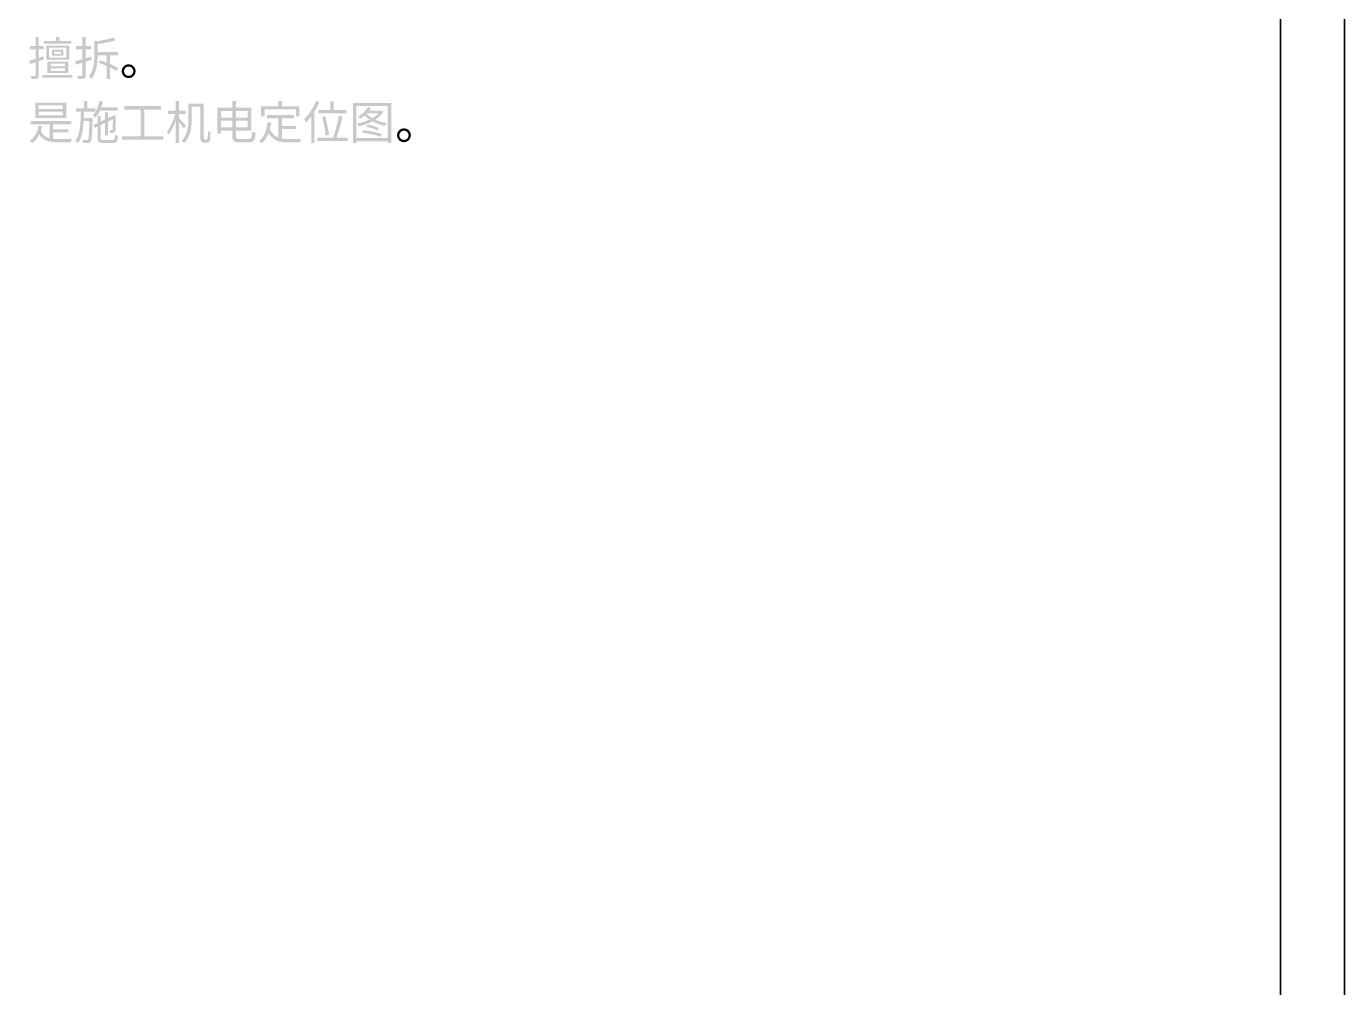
# Model space of a CAD drawing. Header units: millimetres. Extents: x -4600 to 229000, y -4300 to 19460.
# Drawn here: x 100768 to 109000, y 1701 to 7701 of the extents above; entities that cross this region are included whole.
import ezdxf

# ---------------------------------------------------------------- set-up
doc = ezdxf.new("R2010")
doc.units = ezdxf.units.MM
doc.header["$LTSCALE"] = 100
doc.layers.add('A-NOTE', color=7, linetype='Continuous', lineweight=18)
doc.layers.add('A-SHEET', color=7, linetype='Continuous', lineweight=35)

# ---------------------------------------------------------------- blocks, each defined once
blk = doc.blocks.new('A03_SHEET')
at = {"layer": 'A-NOTE'}
h = blk.add_hatch(color=256, dxfattribs=at)
edge = h.paths.add_edge_path()
edge.add_line((20826.3, 7635.4), (20826.3, 7577.8))
edge.add_line((20826.3, 7577.8), (20790.5, 7577.8))
edge.add_line((20790.5, 7577.8), (20790.5, 7557.7))
edge.add_line((20790.5, 7557.7), (20826.3, 7557.7))
edge.add_line((20826.3, 7557.7), (20826.3, 7499))
edge.add_line((20826.3, 7499), (20786.5, 7487))
edge.add_line((20786.5, 7487), (20791.9, 7466.3))
edge.add_line((20791.9, 7466.3), (20826.3, 7477.5))
edge.add_line((20826.3, 7477.5), (20826.3, 7397))
edge.add_spline(control_points=[(20826.3, 7397), (20826.3, 7393), (20824.9, 7391.8), (20821.4, 7391.8)], knot_values=[0, 0, 0, 0, 1, 1, 1, 1], degree=3, periodic=0)
edge.add_spline(control_points=[(20821.4, 7391.8), (20818, 7391.6), (20806.8, 7391.6), (20794.5, 7392.1)], knot_values=[0, 0, 0, 0, 1, 1, 1, 1], degree=3, periodic=0)
edge.add_spline(control_points=[(20794.5, 7392.1), (20797.1, 7386.1), (20799.9, 7377.2), (20800.5, 7372.1)], knot_values=[0, 0, 0, 0, 1, 1, 1, 1], degree=3, periodic=0)
edge.add_spline(control_points=[(20800.5, 7372.1), (20818.8, 7371.8), (20829.7, 7372.7), (20836.6, 7376.1)], knot_values=[0, 0, 0, 0, 1, 1, 1, 1], degree=3, periodic=0)
edge.add_spline(control_points=[(20836.6, 7376.1), (20843.8, 7379.2), (20846.3, 7385.3), (20846.3, 7397)], knot_values=[0, 0, 0, 0, 1, 1, 1, 1], degree=3, periodic=0)
edge.add_line((20846.3, 7397), (20846.3, 7484.1))
edge.add_line((20846.3, 7484.1), (20877.9, 7494.4))
edge.add_line((20877.9, 7494.4), (20874.7, 7514.2))
edge.add_line((20874.7, 7514.2), (20846.3, 7505.3))
edge.add_line((20846.3, 7505.3), (20846.3, 7557.7))
edge.add_line((20846.3, 7557.7), (20877.3, 7557.7))
edge.add_line((20877.3, 7557.7), (20877.3, 7577.8))
edge.add_line((20877.3, 7577.8), (20846.3, 7577.8))
edge.add_line((20846.3, 7577.8), (20846.3, 7635.4))
edge.add_line((20846.3, 7635.4), (20826.3, 7635.4))
for points in [[(20878.7, 7610.2), (20878.7, 7593.5), (21049.2, 7593.5), (21049.2, 7610.2), (20973.3, 7610.2), (20973.3, 7635.7), (20952.6, 7635.7), (20952.6, 7610.2), (20878.7, 7610.2)], [(20868.7, 7396.7), (20868.7, 7380.1), (21054.6, 7380.1), (21054.6, 7396.7), (20868.7, 7396.7)], [(21366.3, 7015.6), (21366.3, 6994.1), (21623.9, 6994.1), (21623.9, 7015.6), (21505.9, 7015.6), (21505.9, 7181.2), (21609.3, 7181.2), (21609.3, 7203.3), (21381.2, 7203.3), (21381.2, 7181.2), (21482.1, 7181.2), (21482.1, 7015.6), (21366.3, 7015.6)], [(22234.4, 7202.7), (22234.4, 7140.3), (22255.6, 7140.3), (22255.6, 7182.4), (22451.9, 7182.4), (22451.9, 7140.3), (22473.9, 7140.3), (22473.9, 7202.7), (22365, 7202.7), (22365, 7235.7), (22342.4, 7235.7), (22342.4, 7202.7), (22234.4, 7202.7)], [(22591.7, 7179.2), (22591.7, 7158.9), (22766.7, 7158.9), (22766.7, 7179.2), (22687.6, 7179.2), (22687.6, 7232.2), (22666.2, 7232.2), (22666.2, 7179.2), (22591.7, 7179.2)]]:
    blk.add_hatch(color=256, dxfattribs=at).paths.add_polyline_path(points)
h = blk.add_hatch(color=256, dxfattribs=at)
h.paths.add_polyline_path([(20892.8, 7580.1), (20892.8, 7493.3), (21036.9, 7493.3), (21036.9, 7580.1), (20892.8, 7580.1)])
h.paths.add_polyline_path([(20910.8, 7567.2), (21018, 7567.2), (21018, 7506.2), (20910.8, 7506.2), (20910.8, 7567.2)], flags=0)
h.paths.add_polyline_path([(20929.1, 7554.9), (20929.1, 7518.5), (20999, 7518.5), (20999, 7554.9), (20929.1, 7554.9)], flags=0)
h.paths.add_polyline_path([(20943.8, 7544), (20983.9, 7544), (20983.9, 7529.4), (20943.8, 7529.4), (20943.8, 7544)], flags=0)
h = blk.add_hatch(color=256, dxfattribs=at)
edge = h.paths.add_edge_path()
edge.add_line((21118.5, 7635.7), (21118.5, 7577.8))
edge.add_line((21118.5, 7577.8), (21077.5, 7577.8))
edge.add_line((21077.5, 7577.8), (21077.5, 7557.4))
edge.add_line((21077.5, 7557.4), (21118.5, 7557.4))
edge.add_line((21118.5, 7557.4), (21118.5, 7496.1))
edge.add_line((21118.5, 7496.1), (21073, 7483.8))
edge.add_line((21073, 7483.8), (21079.3, 7462.9))
edge.add_line((21079.3, 7462.9), (21118.5, 7474.6))
edge.add_line((21118.5, 7474.6), (21118.5, 7397.3))
edge.add_spline(control_points=[(21118.5, 7397.3), (21118.5, 7393.3), (21116.8, 7392.1), (21113.1, 7391.8)], knot_values=[0, 0, 0, 0, 1, 1, 1, 1], degree=3, periodic=0)
edge.add_spline(control_points=[(21113.1, 7391.8), (21109.3, 7391.8), (21097.3, 7391.8), (21084.4, 7392.1)], knot_values=[0, 0, 0, 0, 1, 1, 1, 1], degree=3, periodic=0)
edge.add_spline(control_points=[(21084.4, 7392.1), (21087.3, 7386.4), (21090.2, 7377.5), (21091, 7372.4)], knot_values=[0, 0, 0, 0, 1, 1, 1, 1], degree=3, periodic=0)
edge.add_spline(control_points=[(21091, 7372.4), (21110.2, 7372.1), (21121.7, 7372.9), (21129.4, 7376.1)], knot_values=[0, 0, 0, 0, 1, 1, 1, 1], degree=3, periodic=0)
edge.add_spline(control_points=[(21129.4, 7376.1), (21136.6, 7379.5), (21139.4, 7385.3), (21139.4, 7397.6)], knot_values=[0, 0, 0, 0, 1, 1, 1, 1], degree=3, periodic=0)
edge.add_line((21139.4, 7397.6), (21139.4, 7480.9))
edge.add_line((21139.4, 7480.9), (21175.8, 7492.1))
edge.add_line((21175.8, 7492.1), (21173.2, 7512.2))
edge.add_line((21173.2, 7512.2), (21139.4, 7502.1))
edge.add_line((21139.4, 7502.1), (21139.4, 7557.4))
edge.add_line((21139.4, 7557.4), (21172.7, 7557.4))
edge.add_line((21172.7, 7557.4), (21172.7, 7577.8))
edge.add_line((21172.7, 7577.8), (21139.4, 7577.8))
edge.add_line((21139.4, 7577.8), (21139.4, 7635.7))
edge.add_line((21139.4, 7635.7), (21118.5, 7635.7))
h = blk.add_hatch(color=256, dxfattribs=at)
edge = h.paths.add_edge_path()
edge.add_spline(control_points=[(21220.8, 7473.5), (21236, 7468.1), (21252.9, 7461.5), (21269.2, 7454.3)], knot_values=[0, 0, 0, 0, 1, 1, 1, 1], degree=3, periodic=0)
edge.add_line((21269.2, 7454.3), (21269.2, 7372.4))
edge.add_line((21269.2, 7372.4), (21289.8, 7372.4))
edge.add_line((21289.8, 7372.4), (21289.8, 7445.1))
edge.add_spline(control_points=[(21289.8, 7445.1), (21306.2, 7437.4), (21321.1, 7429.7), (21331.4, 7423.1)], knot_values=[0, 0, 0, 0, 1, 1, 1, 1], degree=3, periodic=0)
edge.add_line((21331.4, 7423.1), (21340.8, 7441.7))
edge.add_spline(control_points=[(21340.8, 7441.7), (21328.5, 7449.1), (21309.9, 7458.3), (21289.8, 7466.9)], knot_values=[0, 0, 0, 0, 1, 1, 1, 1], degree=3, periodic=0)
edge.add_line((21289.8, 7466.9), (21289.8, 7521.1))
edge.add_line((21289.8, 7521.1), (21340.5, 7521.1))
edge.add_line((21340.5, 7521.1), (21340.5, 7541.1))
edge.add_line((21340.5, 7541.1), (21213.1, 7541.1))
edge.add_line((21213.1, 7541.1), (21213.1, 7590.7))
edge.add_spline(control_points=[(21213.1, 7590.7), (21252.3, 7596.1), (21296.7, 7604.4), (21327.4, 7615)], knot_values=[0, 0, 0, 0, 1, 1, 1, 1], degree=3, periodic=0)
edge.add_line((21327.4, 7615), (21311, 7631.6))
edge.add_spline(control_points=[(21311, 7631.6), (21287.8, 7622.8), (21249.4, 7614.5), (21213.1, 7608.4)], knot_values=[0, 0, 0, 0, 1, 1, 1, 1], degree=3, periodic=0)
edge.add_line((21213.1, 7608.4), (21192.1, 7612.2))
edge.add_line((21192.1, 7612.2), (21192.1, 7517.3))
edge.add_spline(control_points=[(21192.1, 7517.3), (21192.1, 7477.2), (21189, 7425.9), (21159.2, 7388.7)], knot_values=[0, 0, 0, 0, 1, 1, 1, 1], degree=3, periodic=0)
edge.add_spline(control_points=[(21159.2, 7388.7), (21164.6, 7386.1), (21172.1, 7379), (21175, 7374.4)], knot_values=[0, 0, 0, 0, 1, 1, 1, 1], degree=3, periodic=0)
edge.add_spline(control_points=[(21175, 7374.4), (21208.8, 7415.1), (21213.1, 7474.6), (21213.1, 7517)], knot_values=[0, 0, 0, 0, 1, 1, 1, 1], degree=3, periodic=0)
edge.add_line((21213.1, 7517), (21213.1, 7521.1))
edge.add_line((21213.1, 7521.1), (21269.2, 7521.1))
edge.add_line((21269.2, 7521.1), (21269.2, 7475.2))
edge.add_spline(control_points=[(21269.2, 7475.2), (21255.5, 7480.7), (21242, 7485.8), (21229.7, 7489.8)], knot_values=[0, 0, 0, 0, 1, 1, 1, 1], degree=3, periodic=0)
edge.add_line((21229.7, 7489.8), (21220.8, 7473.5))
h = blk.add_hatch(color=256, dxfattribs=at)
h.paths.add_polyline_path([(20899.6, 7480.7), (20899.6, 7410.2), (21029.7, 7410.2), (21029.7, 7480.7), (20899.6, 7480.7)])
h.paths.add_polyline_path([(20919.4, 7468.1), (21009.4, 7468.1), (21009.4, 7451.7), (20919.4, 7451.7), (20919.4, 7468.1)], flags=0)
h.paths.add_polyline_path([(20919.4, 7439.4), (21009.4, 7439.4), (21009.4, 7423.1), (20919.4, 7423.1), (20919.4, 7439.4)], flags=0)
h = blk.add_hatch(color=256, dxfattribs=at)
edge = h.paths.add_edge_path()
edge.add_spline(control_points=[(21407, 7464.9), (21383.2, 7464.9), (21363.5, 7445.4), (21363.5, 7421.4), (21363.5, 7397), (21383.2, 7377.5), (21407, 7377.5), (21431.4, 7377.5), (21450.8, 7397), (21450.8, 7421.4), (21450.8, 7445.4), (21431.4, 7464.9), (21407, 7464.9)], knot_values=[0, 0, 0, 0, 1, 1, 1, 2, 2, 2, 3, 3, 3, 4, 4, 4, 4], degree=3, periodic=0)
edge = h.paths.add_edge_path(flags=0)
edge.add_spline(control_points=[(21407, 7392.1), (21391.3, 7392.1), (21378.1, 7405), (21378.1, 7421.4), (21378.1, 7437.1), (21391.3, 7450.3), (21407, 7450.3), (21423.3, 7450.3), (21436.2, 7437.1), (21436.2, 7421.4), (21436.2, 7405), (21423.3, 7392.1), (21407, 7392.1)], knot_values=[0, 0, 0, 0, 1, 1, 1, 2, 2, 2, 3, 3, 3, 4, 4, 4, 4], degree=3, periodic=0)
h = blk.add_hatch(color=256, dxfattribs=at)
h.paths.add_polyline_path([(20825.4, 7223.9), (20825.4, 7129.1), (21017.1, 7129.1), (21017.1, 7223.9), (20825.4, 7223.9)])
h.paths.add_polyline_path([(20846.1, 7168.9), (20995.3, 7168.9), (20995.3, 7145.4), (20846.1, 7145.4), (20846.1, 7168.9)], flags=0)
h.paths.add_polyline_path([(20846.1, 7207.6), (20995.3, 7207.6), (20995.3, 7184.4), (20846.1, 7184.4), (20846.1, 7207.6)], flags=0)
h = blk.add_hatch(color=256, dxfattribs=at)
edge = h.paths.add_edge_path()
edge.add_line((21128, 7235.1), (21128, 7189))
edge.add_line((21128, 7189), (21077.5, 7189))
edge.add_line((21077.5, 7189), (21077.5, 7168.6))
edge.add_line((21077.5, 7168.6), (21108.8, 7168.6))
edge.add_spline(control_points=[(21108.8, 7168.6), (21107.6, 7097.6), (21104.2, 7026.2), (21074.4, 6986.4)], knot_values=[0, 0, 0, 0, 1, 1, 1, 1], degree=3, periodic=0)
edge.add_spline(control_points=[(21074.4, 6986.4), (21079.8, 6983.3), (21087, 6977), (21090.7, 6972.1)], knot_values=[0, 0, 0, 0, 1, 1, 1, 1], degree=3, periodic=0)
edge.add_spline(control_points=[(21090.7, 6972.1), (21114.5, 7005), (21123.4, 7054.6), (21126.8, 7109.3)], knot_values=[0, 0, 0, 0, 1, 1, 1, 1], degree=3, periodic=0)
edge.add_line((21126.8, 7109.3), (21161.8, 7109.3))
edge.add_spline(control_points=[(21161.8, 7109.3), (21160.1, 7029.4), (21158, 7001), (21153.5, 6994.7)], knot_values=[0, 0, 0, 0, 1, 1, 1, 1], degree=3, periodic=0)
edge.add_spline(control_points=[(21153.5, 6994.7), (21151.2, 6991.3), (21148.6, 6990.7), (21144.6, 6991)], knot_values=[0, 0, 0, 0, 1, 1, 1, 1], degree=3, periodic=0)
edge.add_spline(control_points=[(21144.6, 6991), (21140.3, 6991), (21129.7, 6991), (21117.9, 6991.8)], knot_values=[0, 0, 0, 0, 1, 1, 1, 1], degree=3, periodic=0)
edge.add_spline(control_points=[(21117.9, 6991.8), (21120.8, 6986.7), (21122.8, 6978.4), (21123.4, 6972.7)], knot_values=[0, 0, 0, 0, 1, 1, 1, 1], degree=3, periodic=0)
edge.add_spline(control_points=[(21123.4, 6972.7), (21135.4, 6972.1), (21147.2, 6971.8), (21153.8, 6972.7)], knot_values=[0, 0, 0, 0, 1, 1, 1, 1], degree=3, periodic=0)
edge.add_spline(control_points=[(21153.8, 6972.7), (21161.5, 6973.5), (21166.1, 6975.5), (21170.7, 6981.8), (21178.1, 6991.8), (21179.5, 7023.9), (21181.8, 7119.6)], knot_values=[0, 0, 0, 0, 1, 1, 1, 2, 2, 2, 2], degree=3, periodic=0)
edge.add_spline(control_points=[(21181.8, 7119.6), (21181.8, 7122.5), (21181.8, 7129.4), (21181.8, 7129.4)], knot_values=[0, 0, 0, 0, 1, 1, 1, 1], degree=3, periodic=0)
edge.add_line((21181.8, 7129.4), (21128, 7129.4))
edge.add_line((21128, 7129.4), (21129.1, 7168.6))
edge.add_line((21129.1, 7168.6), (21198.7, 7168.6))
edge.add_line((21198.7, 7168.6), (21198.7, 7189))
edge.add_line((21198.7, 7189), (21148.6, 7189))
edge.add_line((21148.6, 7189), (21148.6, 7235.1))
edge.add_line((21148.6, 7235.1), (21128, 7235.1))
h = blk.add_hatch(color=256, dxfattribs=at)
edge = h.paths.add_edge_path()
edge.add_spline(control_points=[(21225.4, 7235.9), (21217.1, 7200.1), (21202.5, 7166), (21182.7, 7144)], knot_values=[0, 0, 0, 0, 1, 1, 1, 1], degree=3, periodic=0)
edge.add_spline(control_points=[(21182.7, 7144), (21187.8, 7140.8), (21195.9, 7133.1), (21199.3, 7129.4)], knot_values=[0, 0, 0, 0, 1, 1, 1, 1], degree=3, periodic=0)
edge.add_spline(control_points=[(21199.3, 7129.4), (21209.9, 7142), (21219.4, 7157.7), (21227.4, 7175.8)], knot_values=[0, 0, 0, 0, 1, 1, 1, 1], degree=3, periodic=0)
edge.add_line((21227.4, 7175.8), (21338.3, 7175.8))
edge.add_line((21338.3, 7175.8), (21338.3, 7195.5))
edge.add_line((21338.3, 7195.5), (21235.4, 7195.5))
edge.add_spline(control_points=[(21235.4, 7195.5), (21239.7, 7207), (21243.4, 7219.3), (21246.3, 7231.6)], knot_values=[0, 0, 0, 0, 1, 1, 1, 1], degree=3, periodic=0)
edge.add_line((21246.3, 7231.6), (21225.4, 7235.9))
h = blk.add_hatch(color=256, dxfattribs=at)
edge = h.paths.add_edge_path()
edge.add_line((21212.8, 7142.5), (21212.8, 7097.3))
edge.add_line((21212.8, 7097.3), (21187.6, 7085.5))
edge.add_line((21187.6, 7085.5), (21195.3, 7068.1))
edge.add_line((21195.3, 7068.1), (21212.8, 7076.4))
edge.add_line((21212.8, 7076.4), (21212.8, 7005.6))
edge.add_spline(control_points=[(21212.8, 7005.6), (21212.8, 6979.8), (21220.8, 6973.2), (21249.4, 6973.2), (21255.7, 6973.2), (21301, 6973.2), (21307.9, 6973.2), (21332.2, 6973.2), (21338.5, 6983.3), (21341.1, 7017.3)], knot_values=[0, 0, 0, 0, 1, 1, 1, 2, 2, 2, 3, 3, 3, 3], degree=3, periodic=0)
edge.add_spline(control_points=[(21341.1, 7017.3), (21335.4, 7018.8), (21327.4, 7021.6), (21322.8, 7025.1)], knot_values=[0, 0, 0, 0, 1, 1, 1, 1], degree=3, periodic=0)
edge.add_spline(control_points=[(21322.8, 7025.1), (21321.4, 6997.3), (21319.3, 6991.8), (21306.7, 6991.8), (21296.7, 6991.8), (21258, 6991.8), (21250.6, 6991.8), (21234.8, 6991.8), (21232.3, 6994.1), (21232.3, 7005.3)], knot_values=[0, 0, 0, 0, 1, 1, 1, 2, 2, 2, 3, 3, 3, 3], degree=3, periodic=0)
edge.add_line((21232.3, 7005.3), (21232.3, 7085.5))
edge.add_line((21232.3, 7085.5), (21259.5, 7098.1))
edge.add_line((21259.5, 7098.1), (21259.5, 7020.5))
edge.add_line((21259.5, 7020.5), (21278.1, 7020.5))
edge.add_line((21278.1, 7020.5), (21278.1, 7107))
edge.add_line((21278.1, 7107), (21308.5, 7121.1))
edge.add_spline(control_points=[(21308.5, 7121.1), (21308.5, 7087.3), (21308.2, 7061.8), (21307.3, 7057.5), (21306.5, 7052.9), (21304.4, 7052.3), (21301.3, 7052.3), (21298.4, 7052.3), (21291.6, 7052), (21286.4, 7052.6)], knot_values=[0, 0, 0, 0, 1, 1, 1, 2, 2, 2, 3, 3, 3, 3], degree=3, periodic=0)
edge.add_spline(control_points=[(21286.4, 7052.6), (21288.4, 7048), (21290.1, 7040.8), (21290.7, 7035.7)], knot_values=[0, 0, 0, 0, 1, 1, 1, 1], degree=3, periodic=0)
edge.add_spline(control_points=[(21290.7, 7035.7), (21297.3, 7035.4), (21306.2, 7035.7), (21312.5, 7037.4)], knot_values=[0, 0, 0, 0, 1, 1, 1, 1], degree=3, periodic=0)
edge.add_spline(control_points=[(21312.5, 7037.4), (21319.9, 7039.1), (21324.5, 7043.7), (21325.4, 7053.2)], knot_values=[0, 0, 0, 0, 1, 1, 1, 1], degree=3, periodic=0)
edge.add_spline(control_points=[(21325.4, 7053.2), (21326.8, 7061.2), (21327.1, 7097.3), (21327.1, 7138.5)], knot_values=[0, 0, 0, 0, 1, 1, 1, 1], degree=3, periodic=0)
edge.add_line((21327.1, 7138.5), (21328.2, 7141.7))
edge.add_line((21328.2, 7141.7), (21314.5, 7147.1))
edge.add_line((21314.5, 7147.1), (21310.8, 7144.3))
edge.add_line((21310.8, 7144.3), (21309.3, 7142.8))
edge.add_line((21309.3, 7142.8), (21278.1, 7128.2))
edge.add_line((21278.1, 7128.2), (21278.1, 7164.9))
edge.add_line((21278.1, 7164.9), (21259.5, 7164.9))
edge.add_line((21259.5, 7164.9), (21259.5, 7119.3))
edge.add_line((21259.5, 7119.3), (21232.3, 7106.7))
edge.add_line((21232.3, 7106.7), (21232.3, 7142.5))
edge.add_line((21232.3, 7142.5), (21212.8, 7142.5))
h = blk.add_hatch(color=256, dxfattribs=at)
edge = h.paths.add_edge_path()
edge.add_line((21700.4, 7235.7), (21700.4, 7174.3))
edge.add_line((21700.4, 7174.3), (21652.8, 7174.3))
edge.add_line((21652.8, 7174.3), (21652.8, 7153.7))
edge.add_line((21652.8, 7153.7), (21697.5, 7153.7))
edge.add_spline(control_points=[(21697.5, 7153.7), (21687.2, 7113.9), (21666.3, 7069.2), (21645.9, 7045.1)], knot_values=[0, 0, 0, 0, 1, 1, 1, 1], degree=3, periodic=0)
edge.add_spline(control_points=[(21645.9, 7045.1), (21649.4, 7040), (21654.8, 7031.4), (21657.1, 7025.7)], knot_values=[0, 0, 0, 0, 1, 1, 1, 1], degree=3, periodic=0)
edge.add_spline(control_points=[(21657.1, 7025.7), (21673.2, 7045.4), (21688.6, 7077.8), (21700.4, 7111.3)], knot_values=[0, 0, 0, 0, 1, 1, 1, 1], degree=3, periodic=0)
edge.add_line((21700.4, 7111.3), (21700.4, 6972.4))
edge.add_line((21700.4, 6972.4), (21721.3, 6972.4))
edge.add_line((21721.3, 6972.4), (21721.3, 7103.9))
edge.add_spline(control_points=[(21721.3, 7103.9), (21732.5, 7089.5), (21745.9, 7071.8), (21751.7, 7062)], knot_values=[0, 0, 0, 0, 1, 1, 1, 1], degree=3, periodic=0)
edge.add_line((21751.7, 7062), (21765.1, 7079.8))
edge.add_spline(control_points=[(21765.1, 7079.8), (21758.5, 7087.3), (21731.3, 7117.9), (21721.3, 7127.9)], knot_values=[0, 0, 0, 0, 1, 1, 1, 1], degree=3, periodic=0)
edge.add_line((21721.3, 7127.9), (21721.3, 7153.7))
edge.add_line((21721.3, 7153.7), (21763.7, 7153.7))
edge.add_line((21763.7, 7153.7), (21763.7, 7174.3))
edge.add_line((21763.7, 7174.3), (21721.3, 7174.3))
edge.add_line((21721.3, 7174.3), (21721.3, 7235.7))
edge.add_line((21721.3, 7235.7), (21700.4, 7235.7))
h = blk.add_hatch(color=256, dxfattribs=at)
edge = h.paths.add_edge_path()
edge.add_line((21780.6, 7219.3), (21780.6, 7127.4))
edge.add_spline(control_points=[(21780.6, 7127.4), (21780.6, 7083), (21776.6, 7025.9), (21737.9, 6985.8)], knot_values=[0, 0, 0, 0, 1, 1, 1, 1], degree=3, periodic=0)
edge.add_spline(control_points=[(21737.9, 6985.8), (21742.8, 6983.3), (21751.1, 6976.1), (21754.2, 6972.1)], knot_values=[0, 0, 0, 0, 1, 1, 1, 1], degree=3, periodic=0)
edge.add_spline(control_points=[(21754.2, 6972.1), (21795.5, 7014.5), (21801.5, 7079.5), (21801.5, 7127.4)], knot_values=[0, 0, 0, 0, 1, 1, 1, 1], degree=3, periodic=0)
edge.add_line((21801.5, 7127.4), (21801.5, 7199))
edge.add_line((21801.5, 7199), (21855.4, 7199))
edge.add_line((21855.4, 7199), (21855.4, 7014.5))
edge.add_spline(control_points=[(21855.4, 7014.5), (21855.4, 6989.8), (21857.1, 6984.7), (21862, 6980.4), (21866.3, 6976.7), (21872.6, 6974.9), (21878.3, 6974.9), (21882, 6974.9), (21888.6, 6974.9), (21892.9, 6974.9), (21898.9, 6974.9), (21904.1, 6976.1), (21908.1, 6979)], knot_values=[0, 0, 0, 0, 1, 1, 1, 2, 2, 2, 3, 3, 3, 4, 4, 4, 4], degree=3, periodic=0)
edge.add_spline(control_points=[(21908.1, 6979), (21912.4, 6981.8), (21914.7, 6986.7), (21916.1, 6995), (21917.3, 7002.2), (21918.4, 7023.4), (21918.4, 7039.7)], knot_values=[0, 0, 0, 0, 1, 1, 1, 2, 2, 2, 2], degree=3, periodic=0)
edge.add_spline(control_points=[(21918.4, 7039.7), (21913, 7041.4), (21906.4, 7044.8), (21902.1, 7048.9)], knot_values=[0, 0, 0, 0, 1, 1, 1, 1], degree=3, periodic=0)
edge.add_spline(control_points=[(21902.1, 7048.9), (21901.8, 7029.7), (21901.5, 7014.5), (21900.6, 7007.9)], knot_values=[0, 0, 0, 0, 1, 1, 1, 1], degree=3, periodic=0)
edge.add_spline(control_points=[(21900.6, 7007.9), (21900.4, 7001.3), (21899.5, 6998.7), (21897.8, 6997)], knot_values=[0, 0, 0, 0, 1, 1, 1, 1], degree=3, periodic=0)
edge.add_spline(control_points=[(21897.8, 6997), (21896.6, 6995.6), (21894.3, 6995), (21892, 6995), (21889.2, 6995), (21885.7, 6995), (21883.7, 6995), (21881.4, 6995), (21880, 6995.6), (21878.6, 6996.7), (21877.1, 6997.9), (21876.6, 7003.3), (21876.6, 7012.8)], knot_values=[0, 0, 0, 0, 1, 1, 1, 2, 2, 2, 3, 3, 3, 4, 4, 4, 4], degree=3, periodic=0)
edge.add_line((21876.6, 7012.8), (21876.6, 7219.3))
edge.add_line((21876.6, 7219.3), (21780.6, 7219.3))
h = blk.add_hatch(color=256, dxfattribs=at)
edge = h.paths.add_edge_path()
edge.add_line((21960.5, 7194.1), (21960.5, 7032))
edge.add_line((21960.5, 7032), (21982.9, 7032))
edge.add_line((21982.9, 7032), (21982.9, 7049.7))
edge.add_line((21982.9, 7049.7), (22053.9, 7049.7))
edge.add_line((22053.9, 7049.7), (22053.9, 7019.4))
edge.add_spline(control_points=[(22053.9, 7019.4), (22053.9, 6985.8), (22063.4, 6977), (22095.5, 6977), (22102.6, 6977), (22151, 6977), (22158.8, 6977), (22189.4, 6977), (22196.3, 6992.1), (22200, 7035.7)], knot_values=[0, 0, 0, 0, 1, 1, 1, 2, 2, 2, 3, 3, 3, 3], degree=3, periodic=0)
edge.add_spline(control_points=[(22200, 7035.7), (22193.4, 7037.4), (22184.3, 7041.4), (22178.5, 7045.4)], knot_values=[0, 0, 0, 0, 1, 1, 1, 1], degree=3, periodic=0)
edge.add_spline(control_points=[(22178.5, 7045.4), (22176.5, 7008.2), (22173.7, 6998.7), (22157.6, 6998.7), (22147.3, 6998.7), (22105.5, 6998.7), (22096.9, 6998.7), (22079.7, 6998.7), (22076.5, 7002.2), (22076.5, 7018.8)], knot_values=[0, 0, 0, 0, 1, 1, 1, 2, 2, 2, 3, 3, 3, 3], degree=3, periodic=0)
edge.add_line((22076.5, 7018.8), (22076.5, 7049.7))
edge.add_line((22076.5, 7049.7), (22172.2, 7049.7))
edge.add_line((22172.2, 7049.7), (22172.2, 7194.1))
edge.add_line((22172.2, 7194.1), (22076.5, 7194.1))
edge.add_line((22076.5, 7194.1), (22076.5, 7235.1))
edge.add_line((22076.5, 7235.1), (22053.9, 7235.1))
edge.add_line((22053.9, 7235.1), (22053.9, 7194.1))
edge.add_line((22053.9, 7194.1), (21960.5, 7194.1))
h.paths.add_polyline_path([(22076.5, 7111.9), (22150.2, 7111.9), (22150.2, 7070.6), (22076.5, 7070.6), (22076.5, 7111.9)], flags=0)
h.paths.add_polyline_path([(22076.5, 7131.9), (22076.5, 7172.9), (22150.2, 7172.9), (22150.2, 7131.9), (22076.5, 7131.9)], flags=0)
h.paths.add_polyline_path([(22053.9, 7111.9), (22053.9, 7070.6), (21982.9, 7070.6), (21982.9, 7111.9), (22053.9, 7111.9)], flags=0)
h.paths.add_polyline_path([(22053.9, 7131.9), (21982.9, 7131.9), (21982.9, 7172.9), (22053.9, 7172.9), (22053.9, 7131.9)], flags=0)
h = blk.add_hatch(color=256, dxfattribs=at)
edge = h.paths.add_edge_path()
edge.add_spline(control_points=[(22576.8, 7234.8), (22559.9, 7191.5), (22532.1, 7149.1), (22503.1, 7121.9)], knot_values=[0, 0, 0, 0, 1, 1, 1, 1], degree=3, periodic=0)
edge.add_spline(control_points=[(22503.1, 7121.9), (22506.9, 7116.8), (22513.2, 7105.6), (22515.2, 7100.4)], knot_values=[0, 0, 0, 0, 1, 1, 1, 1], degree=3, periodic=0)
edge.add_spline(control_points=[(22515.2, 7100.4), (22526.1, 7111.3), (22536.7, 7123.9), (22547, 7138)], knot_values=[0, 0, 0, 0, 1, 1, 1, 1], degree=3, periodic=0)
edge.add_line((22547, 7138), (22547, 6972.9))
edge.add_line((22547, 6972.9), (22567.6, 6972.9))
edge.add_line((22567.6, 6972.9), (22567.6, 7169.2))
edge.add_spline(control_points=[(22567.6, 7169.2), (22578.8, 7188.1), (22589.1, 7208.2), (22597.1, 7228.5)], knot_values=[0, 0, 0, 0, 1, 1, 1, 1], degree=3, periodic=0)
edge.add_line((22597.1, 7228.5), (22576.8, 7234.8))
h = blk.add_hatch(color=256, dxfattribs=at)
h.paths.add_polyline_path([(22808, 7223), (22808, 6972.1), (22828.6, 6972.1), (22828.6, 6984.1), (23025.1, 6984.1), (23025.1, 6972.1), (23046.6, 6972.1), (23046.6, 7223), (22808, 7223)])
h.paths.add_polyline_path([(22828.6, 7003.3), (22828.6, 7203.6), (23025.1, 7203.6), (23025.1, 7003.3), (22828.6, 7003.3)], flags=0)
edge = h.paths.add_edge_path(flags=0)
edge.add_spline(control_points=[(22902.5, 7197.8), (22888.2, 7174.3), (22863.5, 7152), (22838.9, 7137.4)], knot_values=[0, 0, 0, 0, 1, 1, 1, 1], degree=3, periodic=0)
edge.add_spline(control_points=[(22838.9, 7137.4), (22843.5, 7134.5), (22850.9, 7127.9), (22854.1, 7124.5)], knot_values=[0, 0, 0, 0, 1, 1, 1, 1], degree=3, periodic=0)
edge.add_spline(control_points=[(22854.1, 7124.5), (22862.7, 7130.2), (22871.6, 7137.1), (22880.5, 7144.8)], knot_values=[0, 0, 0, 0, 1, 1, 1, 1], degree=3, periodic=0)
edge.add_spline(control_points=[(22880.5, 7144.8), (22889, 7135.7), (22899.6, 7127.1), (22911.1, 7119.3)], knot_values=[0, 0, 0, 0, 1, 1, 1, 1], degree=3, periodic=0)
edge.add_spline(control_points=[(22911.1, 7119.3), (22886.8, 7107.9), (22859.2, 7099.3), (22833.8, 7094.1)], knot_values=[0, 0, 0, 0, 1, 1, 1, 1], degree=3, periodic=0)
edge.add_spline(control_points=[(22833.8, 7094.1), (22837.5, 7090.1), (22842.1, 7081.8), (22844.1, 7076.7)], knot_values=[0, 0, 0, 0, 1, 1, 1, 1], degree=3, periodic=0)
edge.add_spline(control_points=[(22844.1, 7076.7), (22872.1, 7083.2), (22902.2, 7093.8), (22929.4, 7108.5)], knot_values=[0, 0, 0, 0, 1, 1, 1, 1], degree=3, periodic=0)
edge.add_spline(control_points=[(22929.4, 7108.5), (22953.2, 7095.6), (22980.4, 7085.8), (23007.7, 7079.8)], knot_values=[0, 0, 0, 0, 1, 1, 1, 1], degree=3, periodic=0)
edge.add_spline(control_points=[(23007.7, 7079.8), (23010.2, 7085), (23015.7, 7092.4), (23019.7, 7096.1)], knot_values=[0, 0, 0, 0, 1, 1, 1, 1], degree=3, periodic=0)
edge.add_spline(control_points=[(23019.7, 7096.1), (22994.5, 7100.7), (22969.3, 7108.5), (22946.9, 7118.8)], knot_values=[0, 0, 0, 0, 1, 1, 1, 1], degree=3, periodic=0)
edge.add_spline(control_points=[(22946.9, 7118.8), (22968.4, 7132.8), (22986.5, 7149.1), (22998.5, 7168.6)], knot_values=[0, 0, 0, 0, 1, 1, 1, 1], degree=3, periodic=0)
edge.add_line((22998.5, 7168.6), (22986.2, 7175.8))
edge.add_line((22986.2, 7175.8), (22983, 7174.9))
edge.add_line((22983, 7174.9), (22908.8, 7174.9))
edge.add_spline(control_points=[(22908.8, 7174.9), (22913.1, 7180.4), (22917.1, 7185.8), (22920.6, 7191.5)], knot_values=[0, 0, 0, 0, 1, 1, 1, 1], degree=3, periodic=0)
edge.add_line((22920.6, 7191.5), (22902.5, 7197.8))
edge = h.paths.add_edge_path(flags=0)
edge.add_line((22892.2, 7156.3), (22894.2, 7158.3))
edge.add_line((22894.2, 7158.3), (22968.4, 7158.3))
edge.add_spline(control_points=[(22968.4, 7158.3), (22958.1, 7147.1), (22944.3, 7137.1), (22928.9, 7128.2)], knot_values=[0, 0, 0, 0, 1, 1, 1, 1], degree=3, periodic=0)
edge.add_spline(control_points=[(22928.9, 7128.2), (22914.3, 7136.5), (22901.7, 7146), (22892.2, 7156.3)], knot_values=[0, 0, 0, 0, 1, 1, 1, 1], degree=3, periodic=0)
edge = h.paths.add_edge_path(flags=0)
edge.add_spline(control_points=[(22862.7, 7038.5), (22902.2, 7033.7), (22951.8, 7022.2), (22979.3, 7012.5)], knot_values=[0, 0, 0, 0, 1, 1, 1, 1], degree=3, periodic=0)
edge.add_line((22979.3, 7012.5), (22988.7, 7028.5))
edge.add_spline(control_points=[(22988.7, 7028.5), (22961, 7037.7), (22911.4, 7048.9), (22872.7, 7053.2)], knot_values=[0, 0, 0, 0, 1, 1, 1, 1], degree=3, periodic=0)
edge.add_line((22872.7, 7053.2), (22862.7, 7038.5))
edge = h.paths.add_edge_path(flags=0)
edge.add_spline(control_points=[(22891.3, 7074.9), (22914.3, 7070.1), (22943.5, 7060), (22959.5, 7052)], knot_values=[0, 0, 0, 0, 1, 1, 1, 1], degree=3, periodic=0)
edge.add_line((22959.5, 7052), (22968.4, 7066.6))
edge.add_spline(control_points=[(22968.4, 7066.6), (22952.4, 7074.1), (22923.4, 7083.5), (22900.5, 7088.1)], knot_values=[0, 0, 0, 0, 1, 1, 1, 1], degree=3, periodic=0)
edge.add_line((22900.5, 7088.1), (22891.3, 7074.9))
h = blk.add_hatch(color=256, dxfattribs=at)
edge = h.paths.add_edge_path()
edge.add_spline(control_points=[(20844.6, 7080.7), (20837.2, 7038.8), (20818.8, 7006.5), (20788.5, 6986.7)], knot_values=[0, 0, 0, 0, 1, 1, 1, 1], degree=3, periodic=0)
edge.add_spline(control_points=[(20788.5, 6986.7), (20793.3, 6983.5), (20801.7, 6975.5), (20804.8, 6971.8)], knot_values=[0, 0, 0, 0, 1, 1, 1, 1], degree=3, periodic=0)
edge.add_spline(control_points=[(20804.8, 6971.8), (20823.7, 6985.3), (20838.6, 7003.6), (20849.5, 7026.2)], knot_values=[0, 0, 0, 0, 1, 1, 1, 1], degree=3, periodic=0)
edge.add_spline(control_points=[(20849.5, 7026.2), (20873, 6986.7), (20909.9, 6977.8), (20967.8, 6977.8)], knot_values=[0, 0, 0, 0, 1, 1, 1, 1], degree=3, periodic=0)
edge.add_line((20967.8, 6977.8), (21046.3, 6977.8))
edge.add_spline(control_points=[(21046.3, 6977.8), (21047.5, 6983.8), (21050.9, 6993.3), (21054.3, 6998.4)], knot_values=[0, 0, 0, 0, 1, 1, 1, 1], degree=3, periodic=0)
edge.add_spline(control_points=[(21054.3, 6998.4), (21039.4, 6998.2), (20979.6, 6997.9), (20968.7, 6998.2)], knot_values=[0, 0, 0, 0, 1, 1, 1, 1], degree=3, periodic=0)
edge.add_spline(control_points=[(20968.7, 6998.2), (20956.6, 6998.2), (20945.2, 6998.4), (20934.9, 6999.6)], knot_values=[0, 0, 0, 0, 1, 1, 1, 1], degree=3, periodic=0)
edge.add_line((20934.9, 6999.6), (20934.9, 7039.1))
edge.add_line((20934.9, 7039.1), (21030, 7039.1))
edge.add_line((21030, 7039.1), (21030, 7058))
edge.add_line((21030, 7058), (20934.9, 7058))
edge.add_line((20934.9, 7058), (20934.9, 7090.1))
edge.add_line((20934.9, 7090.1), (21048.6, 7090.1))
edge.add_line((21048.6, 7090.1), (21048.6, 7109.3))
edge.add_line((21048.6, 7109.3), (20795.3, 7109.3))
edge.add_line((20795.3, 7109.3), (20795.3, 7090.1))
edge.add_line((20795.3, 7090.1), (20913.4, 7090.1))
edge.add_line((20913.4, 7090.1), (20913.4, 7003.3))
edge.add_spline(control_points=[(20913.4, 7003.3), (20888.5, 7009.6), (20870.1, 7023.1), (20858.9, 7049.4)], knot_values=[0, 0, 0, 0, 1, 1, 1, 1], degree=3, periodic=0)
edge.add_spline(control_points=[(20858.9, 7049.4), (20861.8, 7058.3), (20864.1, 7067.8), (20866.1, 7077.8)], knot_values=[0, 0, 0, 0, 1, 1, 1, 1], degree=3, periodic=0)
edge.add_line((20866.1, 7077.8), (20844.6, 7080.7))
h = blk.add_hatch(color=256, dxfattribs=at)
edge = h.paths.add_edge_path()
edge.add_spline(control_points=[(22274.5, 7103), (22268.5, 7050.9), (22252.7, 7009.9), (22220.9, 6985.3)], knot_values=[0, 0, 0, 0, 1, 1, 1, 1], degree=3, periodic=0)
edge.add_spline(control_points=[(22220.9, 6985.3), (22226.1, 6981.8), (22235, 6974.4), (22238.7, 6970.6)], knot_values=[0, 0, 0, 0, 1, 1, 1, 1], degree=3, periodic=0)
edge.add_spline(control_points=[(22238.7, 6970.6), (22257.3, 6987), (22271.4, 7008.8), (22281.4, 7035.1)], knot_values=[0, 0, 0, 0, 1, 1, 1, 1], degree=3, periodic=0)
edge.add_spline(control_points=[(22281.4, 7035.1), (22307.7, 6986.1), (22350.4, 6976.1), (22410.3, 6976.1)], knot_values=[0, 0, 0, 0, 1, 1, 1, 1], degree=3, periodic=0)
edge.add_line((22410.3, 6976.1), (22477.4, 6976.1))
edge.add_spline(control_points=[(22477.4, 6976.1), (22478.2, 6982.4), (22482.2, 6992.7), (22485.4, 6997.9)], knot_values=[0, 0, 0, 0, 1, 1, 1, 1], degree=3, periodic=0)
edge.add_spline(control_points=[(22485.4, 6997.9), (22471.3, 6997.6), (22422.1, 6997.6), (22411.5, 6997.6), (22394.8, 6997.6), (22379.1, 6998.4), (22365, 7001)], knot_values=[0, 0, 0, 0, 1, 1, 1, 2, 2, 2, 2], degree=3, periodic=0)
edge.add_line((22365, 7001), (22365, 7059.5))
edge.add_line((22365, 7059.5), (22450.4, 7059.5))
edge.add_line((22450.4, 7059.5), (22450.4, 7079.5))
edge.add_line((22450.4, 7079.5), (22365, 7079.5))
edge.add_line((22365, 7079.5), (22365, 7127.4))
edge.add_line((22365, 7127.4), (22438.7, 7127.4))
edge.add_line((22438.7, 7127.4), (22438.7, 7148))
edge.add_line((22438.7, 7148), (22271.4, 7148))
edge.add_line((22271.4, 7148), (22271.4, 7127.4))
edge.add_line((22271.4, 7127.4), (22342.7, 7127.4))
edge.add_line((22342.7, 7127.4), (22342.7, 7007))
edge.add_spline(control_points=[(22342.7, 7007), (22319.2, 7015.6), (22301.2, 7032.2), (22289.7, 7062.3)], knot_values=[0, 0, 0, 0, 1, 1, 1, 1], degree=3, periodic=0)
edge.add_spline(control_points=[(22289.7, 7062.3), (22292.6, 7074.1), (22295.1, 7087), (22296.9, 7100.4)], knot_values=[0, 0, 0, 0, 1, 1, 1, 1], degree=3, periodic=0)
edge.add_line((22296.9, 7100.4), (22274.5, 7103))
h = blk.add_hatch(color=256, dxfattribs=at)
edge = h.paths.add_edge_path()
edge.add_line((22584.5, 7005.9), (22584.5, 6985.5))
edge.add_line((22584.5, 6985.5), (22773.9, 6985.5))
edge.add_line((22773.9, 6985.5), (22773.9, 7005.9))
edge.add_line((22773.9, 7005.9), (22704.8, 7005.9))
edge.add_spline(control_points=[(22704.8, 7005.9), (22718, 7041.7), (22732.9, 7095.6), (22742.9, 7138)], knot_values=[0, 0, 0, 0, 1, 1, 1, 1], degree=3, periodic=0)
edge.add_line((22742.9, 7138), (22719.7, 7142))
edge.add_spline(control_points=[(22719.7, 7142), (22712.3, 7100.7), (22697.1, 7042.3), (22683.9, 7005.9)], knot_values=[0, 0, 0, 0, 1, 1, 1, 1], degree=3, periodic=0)
edge.add_line((22683.9, 7005.9), (22584.5, 7005.9))
edge = h.paths.add_edge_path(flags=0)
edge.add_spline(control_points=[(22615.2, 7136.2), (22625.8, 7098.1), (22634.6, 7048.3), (22636.6, 7019.4)], knot_values=[0, 0, 0, 0, 1, 1, 1, 1], degree=3, periodic=0)
edge.add_line((22636.6, 7019.4), (22657.6, 7023.9))
edge.add_spline(control_points=[(22657.6, 7023.9), (22655.3, 7052.3), (22645.2, 7101.6), (22634.4, 7139.7)], knot_values=[0, 0, 0, 0, 1, 1, 1, 1], degree=3, periodic=0)
edge.add_line((22634.4, 7139.7), (22615.2, 7136.2))
h = blk.add_hatch(color=256, dxfattribs=at)
edge = h.paths.add_edge_path()
edge.add_spline(control_points=[(23126, 7064.9), (23102.2, 7064.9), (23082.4, 7045.4), (23082.4, 7021.4), (23082.4, 6997), (23102.2, 6977.5), (23126, 6977.5), (23150.3, 6977.5), (23169.8, 6997), (23169.8, 7021.4), (23169.8, 7045.4), (23150.3, 7064.9), (23126, 7064.9)], knot_values=[0, 0, 0, 0, 1, 1, 1, 2, 2, 2, 3, 3, 3, 4, 4, 4, 4], degree=3, periodic=0)
edge = h.paths.add_edge_path(flags=0)
edge.add_spline(control_points=[(23126, 6992.1), (23110.2, 6992.1), (23097, 7005), (23097, 7021.4), (23097, 7037.1), (23110.2, 7050.3), (23126, 7050.3), (23142.3, 7050.3), (23155.2, 7037.1), (23155.2, 7021.4), (23155.2, 7005), (23142.3, 6992.1), (23126, 6992.1)], knot_values=[0, 0, 0, 0, 1, 1, 1, 2, 2, 2, 3, 3, 3, 4, 4, 4, 4], degree=3, periodic=0)
at = {"layer": 'A-SHEET'}
for points in [[(-4600, -4300), (29000, -4300), (29000, 19460), (-4600, 19460)], [(-4200, -3900), (28600, -3900), (28600, 19060), (-4200, 19060)]]:
    blk.add_lwpolyline(points, close=True, dxfattribs=at)

msp = doc.modelspace()

# ---------------------------------------------------------------- block references
msp.add_blockref('A03_SHEET', (80000, 0))

doc.saveas('drawing.dxf')
